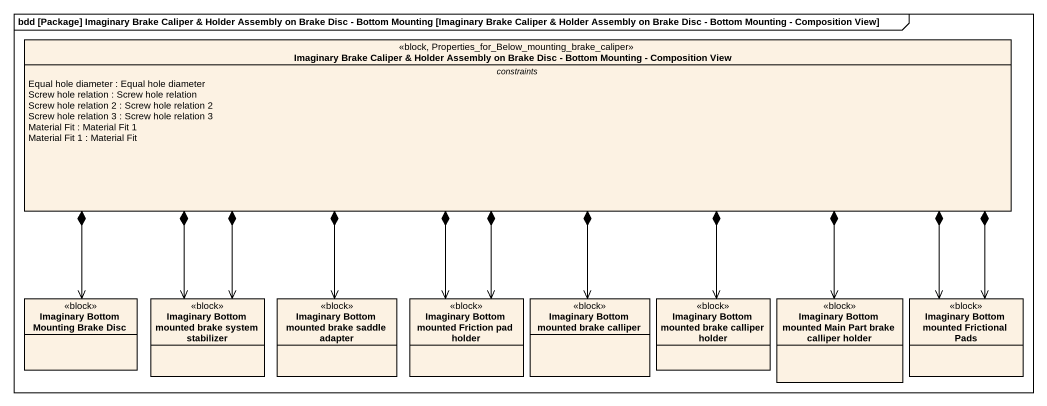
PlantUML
@startuml
mainframe bdd [Package] Imaginary Brake Caliper & Holder Assembly on Brake Disc - Bottom Mounting [Imaginary Brake Caliper & Holder Assembly on Brake Disc - Bottom Mounting - Composition View]
hide circle
hide empty members
class "Imaginary Brake Caliper & Holder Assembly on Brake Disc - Bottom Mounting - Composition View" as Imaginary_Brake_Caliper <<block, Properties_for_Below_mounting_brake_caliper>> {
  -- constraints --
  Equal hole diameter : Equal hole diameter
  Screw hole relation : Screw hole relation
  Screw hole relation 2 : Screw hole relation 2
  Screw hole relation 3 : Screw hole relation 3
  Material Fit : Material Fit 1
  Material Fit 1 : Material Fit
}
class "Imaginary Bottom Mounting Brake Disc" as Imaginary_Bottom_Mounting <<block>>
class "Imaginary Bottom mounted brake system stabilizer" as Imaginary_Bottom_mounted <<block>>
class "Imaginary Bottom mounted brake saddle adapter" as Imaginary_Bottom_mounted_2 <<block>>
class "Imaginary Bottom mounted Friction pad holder" as Imaginary_Bottom_mounted_3 <<block>>
class "Imaginary Bottom mounted brake calliper" as Imaginary_Bottom_mounted_4 <<block>>
class "Imaginary Bottom mounted brake calliper holder" as Imaginary_Bottom_mounted_5 <<block>>
class "Imaginary Bottom mounted Main Part brake calliper holder" as Imaginary_Bottom_mounted_6 <<block>>
class "Imaginary Bottom mounted Frictional Pads" as Imaginary_Bottom_mounted_7 <<block>>
Imaginary_Brake_Caliper *-left-> Imaginary_Bottom_Mounting
Imaginary_Brake_Caliper *--> Imaginary_Bottom_mounted
Imaginary_Brake_Caliper *--> Imaginary_Bottom_mounted
Imaginary_Brake_Caliper *--> Imaginary_Bottom_mounted_2
Imaginary_Brake_Caliper *--> Imaginary_Bottom_mounted_3
Imaginary_Brake_Caliper *--> Imaginary_Bottom_mounted_3
Imaginary_Brake_Caliper *--> Imaginary_Bottom_mounted_4
Imaginary_Brake_Caliper *--> Imaginary_Bottom_mounted_5
Imaginary_Brake_Caliper *--> Imaginary_Bottom_mounted_6
Imaginary_Brake_Caliper *-right-> Imaginary_Bottom_mounted_7
Imaginary_Brake_Caliper *-right-> Imaginary_Bottom_mounted_7
@enduml
